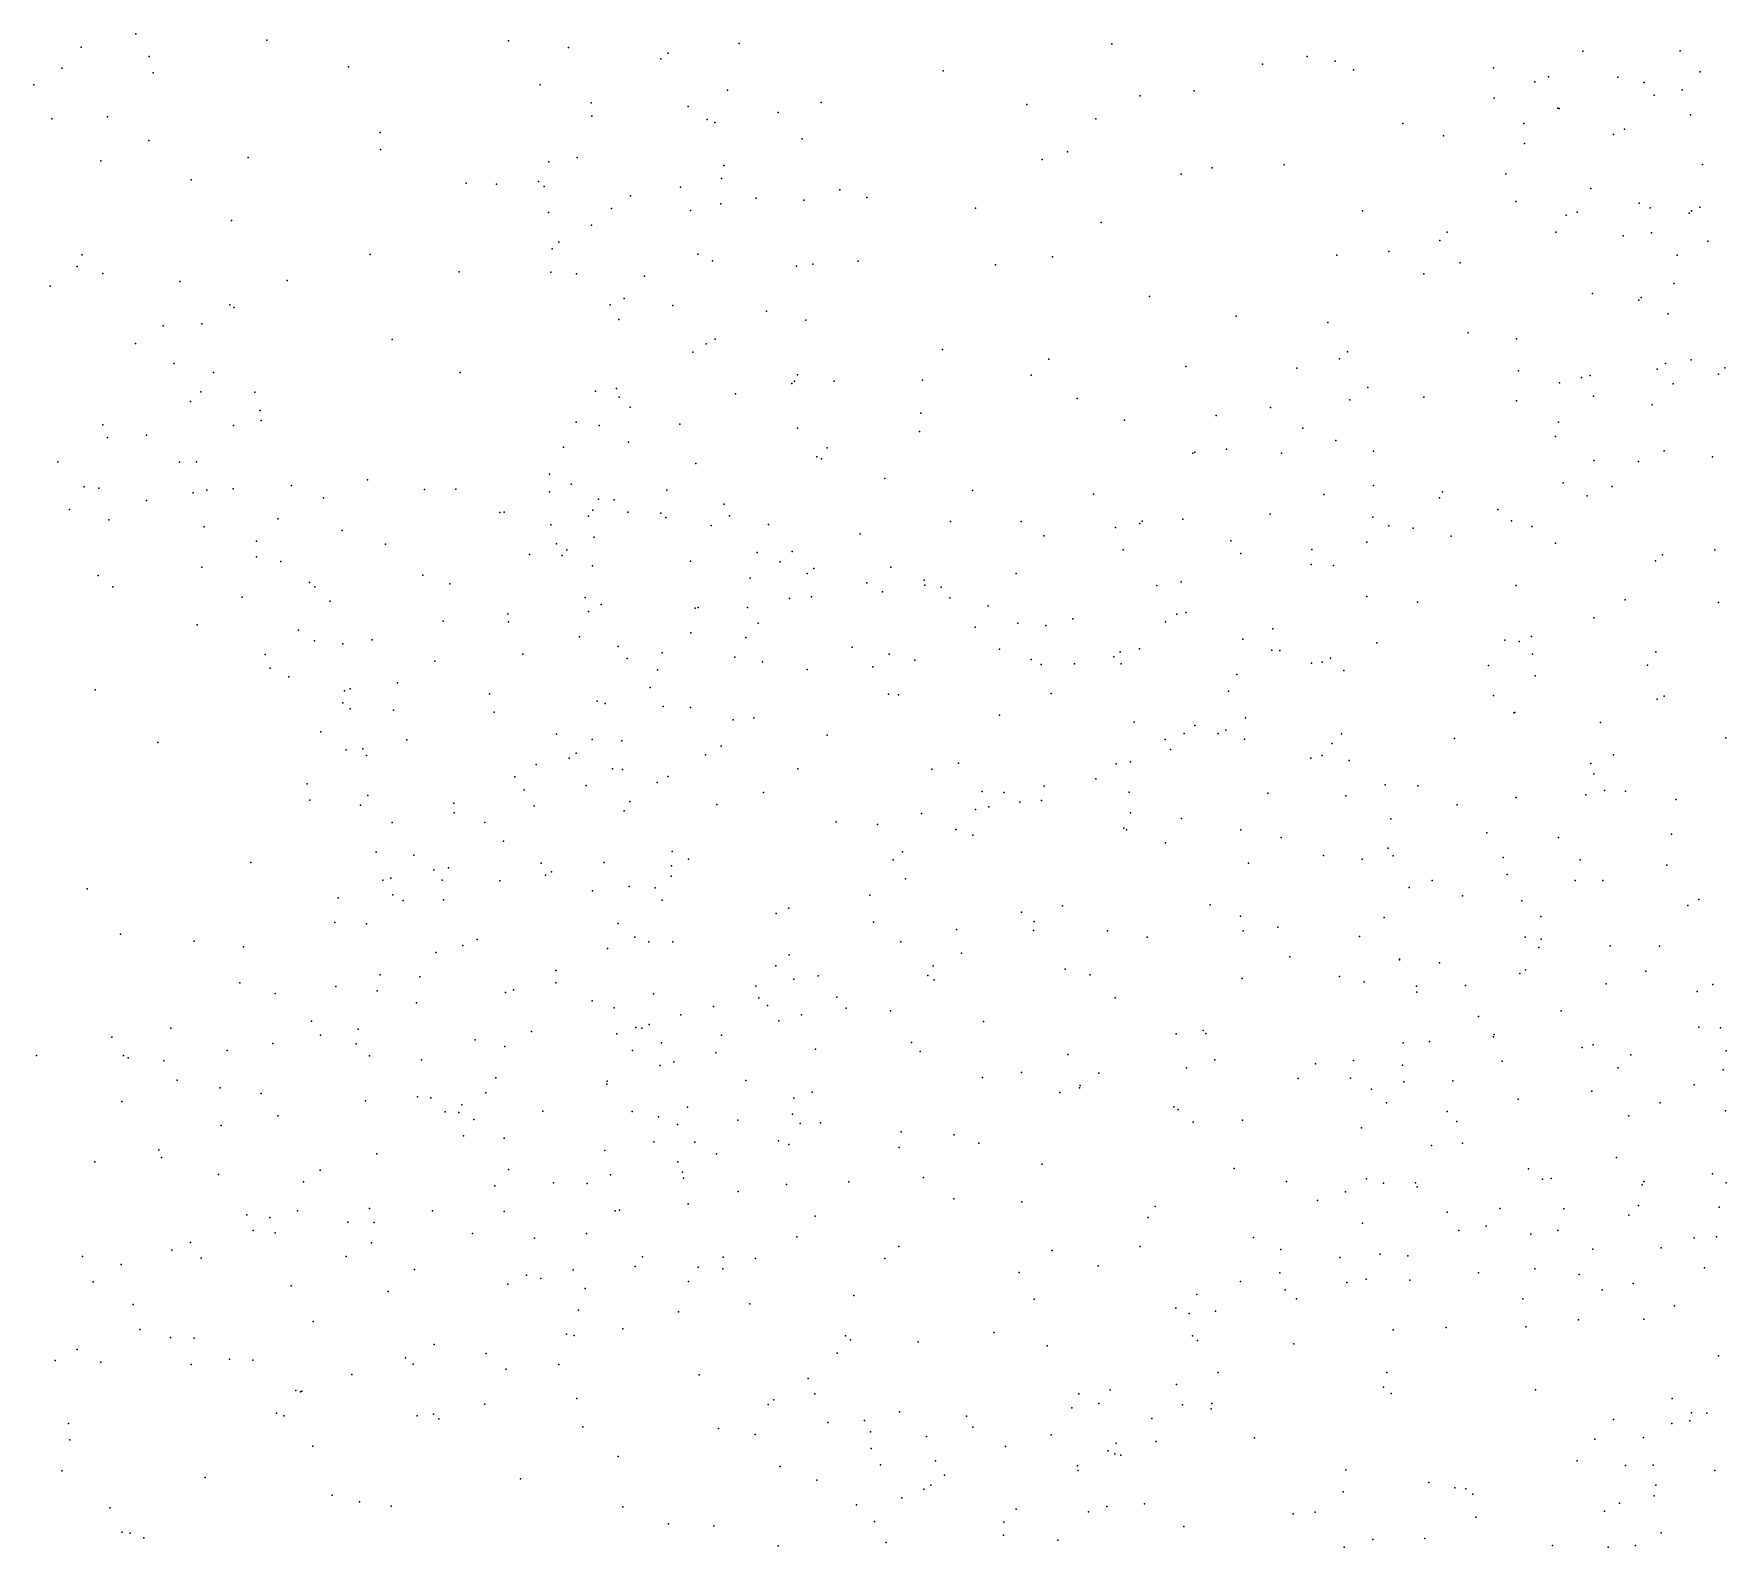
# Model space of a CAD drawing. Header units: metres. Extents: x -24.3 to 24.3, y -27.7 to 27.7.
# Drawn here: x -3.937 to -0.161, y 13.533 to 16.91 of the extents above; entities that cross this region are included whole.
import ezdxf

# ---------------------------------------------------------------- set-up
doc = ezdxf.new("R2010")
doc.units = ezdxf.units.M

msp = doc.modelspace()

# ---------------------------------------------------------------- linework, layer by layer
for p in [(-3.8311, 16.8797, 6.4311), (-3.7091, 16.9098, 6.7884), (-3.4174, 16.8958, 14.24), (-2.8776, 16.8944, 14.8824), (-2.3632, 16.8882, 9.7248), (-1.5319, 16.8872, 9.6177), (-3.6798, 16.8593, 7.0159), (-2.7437, 16.8794, 18.775), (-2.5383, 16.8538, 16.7491), (-2.5213, 16.8664, 16.0818), (-1.1951, 16.842, -15.2473), (-1.0959, 16.8596, 9.6433), (-1.033, 16.8491, -11.647), (-0.4804, 16.8708, 11.485), (-0.2633, 16.8719, 10.7522), (-3.8749, 16.833, 10.3624), (-3.6704, 16.8229, 7.3277), (-3.2352, 16.8359, 10.0236), (-1.9078, 16.8275, 20.0869), (-0.9921, 16.8292, 20.4752), (-0.6798, 16.8337, 12.8761), (-0.5569, 16.8142, 9.9652), (-0.4022, 16.8132, -20.1631), (-0.2187, 16.8251, -19.7803), (-3.937, 16.796, 13.8387), (-2.8075, 16.7959, 17.7443), (-2.3893, 16.7839, 19.4875), (-1.4683, 16.7714, 20.352), (-1.3479, 16.7828, 9.533), (-0.5874, 16.8027, 12.5908), (-0.3441, 16.8013, 11.1915), (-0.3213, 16.773, -11.3364), (-0.259, 16.7848, 10.1804), (-2.6935, 16.7557, 17.3369), (-2.4766, 16.7477, -13.5461), (-2.2762, 16.7339, -14.2225), (-2.1805, 16.7569, 9.588), (-1.7213, 16.752, -14.8969), (-0.6785, 16.7659, 9.7296), (-0.5361, 16.7439, -20.9598), (-0.5337, 16.7432, -20.5786), (-0.2402, 16.729, -15.9312), (-3.897, 16.7202, 7.9442), (-3.7724, 16.7249, 10.2019), (-2.6918, 16.7259, 19), (-2.4349, 16.719, -13.8911), (-2.4172, 16.7122, 16.1987), (-1.5675, 16.7205, -11.8667), (-0.8819, 16.7096, 9.4981), (-0.6122, 16.71, -11.3175), (-0.3873, 16.697, -21.6097), (-3.6806, 16.6717, 6.5858), (-3.1644, 16.6895, 14.4479), (-2.2226, 16.6757, -12.6009), (-0.7914, 16.6824, -15.6861), (-0.6107, 16.665, 20.5111), (-0.4119, 16.685, 13.2727), (-3.7878, 16.6263, 6.313), (-3.4589, 16.6342, 14.2074), (-3.1638, 16.6516, 9.8864), (-2.7882, 16.6244, 14.9307), (-2.725, 16.6335, 17.5483), (-2.3972, 16.6163, 9.5582), (-1.6873, 16.6295, 20.3019), (-1.6303, 16.6468, 9.3994), (-1.1467, 16.6173, 9.3876), (-0.2134, 16.6182, 11.4444), (-3.586, 16.5837, 7.3088), (-2.8106, 16.58, 18.6345), (-2.4025, 16.5873, 15.9675), (-1.3768, 16.5969, 9.3381), (-1.3076, 16.6109, -15.3974), (-0.6521, 16.5973, -20.297), (-2.972, 16.5765, 9.7652), (-2.9046, 16.5743, 14.7362), (-2.7984, 16.5691, 17.8855), (-2.6054, 16.5481, 17.3171), (-2.4938, 16.5676, 15.4492), (-2.3252, 16.5434, 16.5309), (-2.1383, 16.5616, -14.7014), (-2.0785, 16.5448, -12.2429), (-0.4629, 16.5643, 13.0079), (-2.7885, 16.5109, 18.1245), (-2.6479, 16.5203, 15.1435), (-2.4716, 16.5155, -12.8562), (-2.404, 16.5306, 19.6024), (-2.2189, 16.5384, 19.8729), (-1.8355, 16.5206, -11.9258), (-0.9724, 16.5152, -11.1599), (-0.6304, 16.5354, -19.746), (-0.5175, 16.505, -19.4146), (-0.4936, 16.5122, -16.1594), (-0.3549, 16.532, -21.8864), (-0.3304, 16.5214, -19.1272), (-0.2434, 16.5093, 13.4912), (-0.2381, 16.5148, 11.7647), (-0.2195, 16.5227, 17.1927), (-3.4961, 16.493, 9.9262), (-2.6925, 16.4831, 19.0963), (-1.5553, 16.4886, 9.2585), (-0.7834, 16.4673, -20.9874), (-0.5411, 16.4674, 9.2897), (-0.3273, 16.4656, 13.1611), (-2.7804, 16.4298, 18.4639), (-2.7658, 16.4447, 18.8351), (-0.7994, 16.4484, 9.2213), (-0.3908, 16.4587, 12.7044), (-0.2019, 16.4469, 17.434), (-3.8403, 16.3905, 13.9124), (-3.8292, 16.4164, 6.1016), (-3.1866, 16.4175, 9.7488), (-2.4553, 16.4178, 9.4501), (-2.4224, 16.403, 17.0626), (-2.2351, 16.3917, 16.3682), (-2.1986, 16.3959, 9.3356), (-2.0974, 16.4025, 20.1154), (-1.7909, 16.3942, 9.2363), (-1.6642, 16.4119, -11.6225), (-1.0295, 16.4158, 20.6008), (-0.9136, 16.4244, -20.53), (-0.7543, 16.3986, -10.9327), (-0.2699, 16.4159, 12.2425), (-3.7831, 16.3752, 8.1075), (-3.6115, 16.3574, 6.4912), (-3.3715, 16.3597, 14.2743), (-2.9882, 16.3786, 14.6338), (-2.7835, 16.3783, 9.5558), (-2.7262, 16.3742, 17.755), (-2.5743, 16.3687, -13.9246), (-0.8356, 16.3741, -16.0581), (-0.2778, 16.3527, -16.6452), (-3.9003, 16.347, 9.96), (-2.6198, 16.3189, -13.1071), (-1.4477, 16.3237, -15.5566), (-0.4589, 16.3306, -18.7397), (-0.3553, 16.3157, 9.157), (-0.3504, 16.3215, 16.8494), (-3.4997, 16.3049, 7.025), (-3.4905, 16.2988, 7.4526), (-2.651, 16.3049, 15.0456), (-2.5108, 16.3038, 15.3048), (-2.3025, 16.291, 15.7232), (-1.2543, 16.2794, 9.0353), (-0.2905, 16.2849, 16.5753), (-3.6481, 16.2582, 9.8295), (-3.5618, 16.2623, 7.8228), (-2.6314, 16.2721, 19.3736), (-2.2146, 16.2707, 16.7153), (-1.0498, 16.2658, -20.0814), (-0.7363, 16.2423, -18.9865), (-3.7098, 16.2185, 6.1583), (-3.1375, 16.2278, 9.5983), (-2.4367, 16.2183, 19.7222), (-2.417, 16.2287, 9.301), (-1.9098, 16.2056, -15.1916), (-1.0054, 16.2005, 20.6548), (-0.6288, 16.2295, 8.9916), (-3.6239, 16.1739, 14.0847), (-2.4666, 16.1994, 17.2948), (-1.6724, 16.184, 9.0711), (-1.3662, 16.1671, -11.0912), (-1.1186, 16.1636, -19.7151), (-1.0235, 16.1842, -19.4304), (-0.2958, 16.1739, -17.4314), (-0.2391, 16.1824, 12.8199), (-0.1637, 16.1644, 12.5681), (-3.5359, 16.1543, 6.5995), (-2.9854, 16.1541, 14.6278), (-2.2454, 16.1298, 16.9115), (-2.2399, 16.1348, 15.9797), (-2.2333, 16.1485, -12.0953), (-2.151, 16.1345, 20.1318), (-1.9541, 16.1368, 20.3249), (-1.7114, 16.1484, -15.4578), (-0.6238, 16.158, -16.6704), (-0.5323, 16.1313, -22.0274), (-0.4836, 16.1427, -18.1539), (-0.4643, 16.1471, -16.9544), (-0.315, 16.1614, 20.618), (-0.279, 16.1285, -10.5146), (-0.1777, 16.1503, -22.4812), (-3.5873, 16.0896, 8.077), (-3.5643, 16.1109, 6.3787), (-3.4442, 16.1103, 7.6288), (-2.6839, 16.1126, 19.1851), (-2.6372, 16.1184, 17.6869), (-2.631, 16.099, -14.0399), (-2.3715, 16.1061, 15.586), (-1.6088, 16.0958, 20.5215), (-1.0008, 16.0928, -19.0692), (-0.9606, 16.1204, -10.7069), (-0.8357, 16.099, -21.6518), (-0.6289, 16.0909, 20.6891), (-0.4571, 16.1014, 16.8651), (-3.4317, 16.0692, 9.611), (-2.6062, 16.077, 15.1363), (-1.9579, 16.0635, -11.6895), (-1.2989, 16.0578, -20.3571), (-1.1773, 16.0759, -20.909), (-0.3258, 16.0816, 8.8673), (-3.7834, 16.0376, 5.8238), (-3.6855, 16.0143, 9.6413), (-3.4915, 16.0358, 7.8654), (-3.4298, 16.0471, 7.02), (-2.7266, 16.043, -13.3485), (-2.6758, 16.0356, 9.2814), (-2.4957, 16.039, 15.3522), (-2.2331, 16.0296, -14.8838), (-1.9611, 16.0224, 9.0354), (-1.5031, 16.0478, 8.9417), (-1.1054, 16.0299, -16.1731), (-0.5349, 16.0434, -17.7731), (-3.773, 16.0092, 8.5246), (-2.7554, 15.9873, 18.4104), (-2.6103, 15.9986, 19.5359), (-2.1668, 15.9857, 16.7404), (-1.3507, 15.9743, -15.9312), (-1.3467, 15.9761, -19.6355), (-1.2755, 15.9833, 8.8074), (-1.153, 15.9744, 20.6899), (-1.0317, 16.0022, 8.7741), (-0.9476, 15.9786, -18.5624), (-0.5416, 16.011, -17.3702), (-0.2992, 15.9789, 16.2508), (-3.8832, 15.9549, 5.2172), (-3.6122, 15.9539, 8.2569), (-3.5739, 15.9546, 14.1905), (-2.46, 15.9509, 17.4457), (-2.1897, 15.9662, 9.0539), (-2.1791, 15.9614, 16.3519), (-0.4558, 15.9574, -25.634), (-0.3561, 15.9552, 20.6881), (-0.1913, 15.9662, -25.7988), (-3.8249, 15.8987, 4.6185), (-3.3621, 15.9019, 4.307), (-3.1925, 15.9144, 9.4127), (-2.7863, 15.9272, 14.8941), (-2.738, 15.9048, 18.8713), (-2.0384, 15.9176, 20.3401), (-0.9475, 15.9019, -16.5372), (-0.5244, 15.9079, -10.3509), (-0.4153, 15.8994, -26.2354), (-3.7917, 15.8956, 9.4239), (-3.6853, 15.8681, 5.09), (-3.5816, 15.8855, 4.5837), (-3.5512, 15.8913, 6.1431), (-3.4925, 15.8945, 6.4379), (-3.2903, 15.8742, 14.3642), (-3.0651, 15.8933, 4.2267), (-2.9952, 15.8936, 3.912), (-2.7865, 15.888, 4.0198), (-2.6771, 15.8717, 17.9654), (-2.6419, 15.87, 19.3513), (-2.5249, 15.8915, -14.4786), (-2.3967, 15.8604, 15.7537), (-1.8428, 15.8904, 20.4469), (-1.5724, 15.8824, 20.57), (-1.0582, 15.8818, -26.0999), (-0.8001, 15.8747, -26.2898), (-0.7939, 15.8881, -16.8215), (-0.4713, 15.879, -22.3449), (-3.8575, 15.8484, 4.3019), (-3.7695, 15.8253, 5.5162), (-3.3927, 15.8272, 3.8811), (-2.8974, 15.8419, 9.2445), (-2.8873, 15.8424, 4.5048), (-2.6993, 15.8334, 3.7984), (-2.6895, 15.8465, 19.1057), (-2.6117, 15.8422, 15.1757), (-2.5377, 15.8404, 17.6435), (-2.5266, 15.8307, 19.737), (-2.3845, 15.8343, 17.2775), (-1.3729, 15.827, -10.7775), (-1.1783, 15.838, -21.3376), (-0.9492, 15.8313, -25.493), (-0.67, 15.8481, 8.6167), (-0.64, 15.8232, 20.7708), (-3.557, 15.8095, 9.4117), (-3.2489, 15.8013, 3.7168), (-2.7837, 15.8143, 18.6021), (-2.6868, 15.7863, -14.1709), (-2.4257, 15.8125, 4.2258), (-2.2979, 15.8151, 16.1104), (-2.093, 15.7942, -15.2126), (-1.8913, 15.8219, -11.4074), (-1.7338, 15.8217, 8.8333), (-1.683, 15.7894, -11.1282), (-1.5237, 15.8081, -20.1522), (-1.4689, 15.817, -25.7621), (-1.4638, 15.8221, -20.6068), (-0.9136, 15.8122, -18.0422), (-0.8594, 15.8069, -10.4118), (-0.7743, 15.7889, -17.4488), (-0.5943, 15.8103, 17.0717), (-3.4401, 15.7778, 4.9262), (-3.1524, 15.771, 4.8533), (-2.8312, 15.7477, -13.4249), (-2.7704, 15.7717, -12.8639), (-2.7477, 15.758, 3.5857), (-2.3232, 15.7522, 3.8519), (-2.2446, 15.7547, -11.8037), (-1.5065, 15.7584, -26.3006), (-1.266, 15.7787, 20.7187), (-1.2435, 15.7499, -25.372), (-1.0851, 15.7594, -18.3258), (-0.9623, 15.7757, 8.571), (-0.5414, 15.773, 16.5505), (-0.3032, 15.7475, 17.5641), (-0.1864, 15.7582, 15.9992), (-3.5624, 15.7197, 5.5531), (-3.4404, 15.7428, 8.0324), (-3.3857, 15.7323, 6.2974), (-2.7583, 15.7458, 4.7084), (-2.6901, 15.7227, 9.0641), (-2.4715, 15.7327, 4.5749), (-2.2718, 15.7318, 8.9213), (-2.1966, 15.717, 16.8404), (-2.0249, 15.7193, 4.2032), (-1.0869, 15.7258, -21.6636), (-1.037, 15.7233, 20.7629), (-0.3188, 15.734, -24.9499), (-3.7936, 15.7014, 14.1676), (-3.7611, 15.6754, 8.8188), (-3.3219, 15.6855, 5.2525), (-3.3099, 15.6757, 6.652), (-3.069, 15.7019, 9.2226), (-3.0088, 15.6827, 3.4521), (-2.3383, 15.6954, 19.998), (-2.2111, 15.7053, 16.495), (-2.0786, 15.685, 3.8325), (-1.9503, 15.691, -26.009), (-1.9492, 15.6791, 8.7922), (-1.9122, 15.675, 4.0094), (-1.7454, 15.7052, -15.6894), (-1.4309, 15.6789, -16.1286), (-1.3772, 15.6872, 8.5964), (-0.6292, 15.6788, 8.4656), (-3.4723, 15.6524, 9.2628), (-3.2758, 15.6434, 7.4227), (-2.7067, 15.6521, 18.211), (-2.6714, 15.6362, 19.1995), (-2.2507, 15.6497, 3.547), (-2.2019, 15.6537, 20.1801), (-2.0433, 15.6648, 4.4568), (-1.8929, 15.6515, -25.4095), (-0.9625, 15.654, -17.0986), (-0.8498, 15.6416, -22.0578), (-0.3858, 15.6464, -22.6776), (-0.178, 15.6407, -26.5509), (-3.024, 15.5991, 14.7306), (-2.879, 15.6156, 5.0756), (-2.8778, 15.5977, 9.0607), (-2.6996, 15.6207, -12.4931), (-2.4614, 15.6282, -14.7378), (-2.4549, 15.6296, 17.4706), (-2.3449, 15.6296, 4.7639), (-1.8073, 15.6331, 4.3271), (-1.6189, 15.6046, 20.5908), (-1.4118, 15.598, -25.1379), (-1.3866, 15.6144, -26.5486), (-1.3664, 15.6188, -21.208), (-0.456, 15.6065, 16.3601), (-3.5728, 15.5911, 8.9694), (-3.3465, 15.5789, 5.8465), (-2.7192, 15.564, 18.9011), (-2.4708, 15.5729, 15.9255), (-2.3485, 15.5627, -25.7588), (-2.3205, 15.5946, 17.1526), (-1.8365, 15.5859, 3.6397), (-1.7416, 15.595, -26.4381), (-1.6785, 15.5893, -19.9028), (-1.239, 15.5587, -16.5292), (-1.1727, 15.5821, -10.4913), (-0.5948, 15.565, -26.7382), (-3.4206, 15.5251, 14.4131), (-3.3106, 15.5556, 7.8668), (-3.2478, 15.5485, 5.5906), (-3.1821, 15.5575, 9.0399), (-2.8462, 15.5258, -13.8577), (-2.6331, 15.5424, 15.477), (-2.5349, 15.5288, 5.0631), (-2.1111, 15.5414, 8.7331), (-2.0286, 15.5257, 3.4258), (-1.7819, 15.5365, 4.6614), (-1.5132, 15.5305, -18.7757), (-1.4696, 15.5375, 4.0473), (-1.1743, 15.5346, 8.4031), (-1.1565, 15.5334, -16.824), (-0.9402, 15.5511, 8.3723), (-0.6548, 15.5568, 16.8983), (-0.6229, 15.5539, -22.4412), (-0.5927, 15.5252, -24.7726), (-0.3175, 15.531, 8.3203), (-3.4094, 15.4942, 8.8151), (-3.0423, 15.5095, 5.3093), (-2.6132, 15.5161, -14.5044), (-2.5452, 15.4909, 19.7225), (-2.3726, 15.5187, 8.8069), (-2.3112, 15.5085, 16.5699), (-2.2112, 15.4913, -11.6088), (-2.0646, 15.4969, -26.3525), (-1.9715, 15.5124, 20.414), (-1.7114, 15.5136, -19.5544), (-1.689, 15.5023, 3.4959), (-1.6147, 15.504, -20.8376), (-1.5272, 15.5197, 8.5077), (-1.5104, 15.5039, 4.4371), (-1.086, 15.5057, -17.4931), (-1.0625, 15.5076, -21.886), (-1.0435, 15.5166, -26.7727), (-1.0139, 15.4888, -24.8646), (-0.691, 15.5003, 20.8599), (-0.336, 15.5008, -10.0759), (-3.8005, 15.446, 3.4171), (-3.3678, 15.4747, 3.3176), (-3.2314, 15.448, 7.661), (-3.1258, 15.4612, 3.2646), (-2.5619, 15.4514, -12.1071), (-1.2524, 15.4799, -17.9592), (-0.587, 15.477, 8.2857), (-3.2475, 15.4171, 6.787), (-3.2435, 15.4436, 14.6083), (-2.92, 15.4367, 14.9702), (-2.6797, 15.4208, 19.2468), (-2.6619, 15.4155, 15.666), (-2.5326, 15.4085, 17.7075), (-2.0302, 15.4361, 4.9915), (-2.0073, 15.4348, -15.5307), (-1.667, 15.4376, -10.8607), (-1.2714, 15.4427, 4.2073), (-0.6799, 15.433, 16.6584), (-0.3151, 15.4247, 17.6177), (-0.2988, 15.4314, 16.0562), (-3.2313, 15.4033, 7.1622), (-3.1343, 15.4007, 5.768), (-2.9102, 15.3957, 3.1841), (-2.4718, 15.4067, 16.2581), (-2.3766, 15.379, 17.314), (-2.3304, 15.3832, 16.9952), (-1.7824, 15.3895, 4.9584), (-1.4818, 15.3734, -16.3506), (-1.2335, 15.3831, -17.2436), (-0.6349, 15.3946, 17.2468), (-0.6321, 15.3951, -10.1358), (-0.4414, 15.3732, -22.8668), (-3.2967, 15.3524, 8.4018), (-3.1048, 15.3346, 14.8219), (-2.7705, 15.3471, 8.7824), (-2.6908, 15.3353, 18.35), (-2.6249, 15.3321, 5.4057), (-2.1668, 15.3448, -24.8736), (-1.4128, 15.335, 4.8379), (-1.3705, 15.3486, 8.3144), (-1.3465, 15.3666, 3.6346), (-1.2944, 15.3486, 20.7755), (-1.2774, 15.3556, 4.5095), (-1.2352, 15.336, -24.7301), (-1.0193, 15.3477, 8.1984), (-0.7669, 15.3374, 8.174), (-0.1613, 15.3387, 20.8901), (-3.6603, 15.3286, 14.3549), (-3.2401, 15.312, 8.7125), (-3.2027, 15.3141, 6.0022), (-3.1946, 15.299, 7.4173), (-2.7272, 15.3044, -25.8944), (-2.4383, 15.3008, 16.5801), (-2.4035, 15.3199, -11.7717), (-1.4009, 15.3125, -21.5065), (-1.0626, 15.2995, 20.8557), (-1.0409, 15.3261, 4.0708), (-0.4125, 15.3006, 20.9034), (-2.8161, 15.279, 5.5696), (-2.7428, 15.2936, 18.6085), (-2.6456, 15.2693, 3.0502), (-2.6234, 15.2682, 19.6096), (-2.2326, 15.2698, 5.3365), (-1.9329, 15.2686, 5.2114), (-1.8735, 15.2825, -19.9454), (-1.522, 15.2805, -18.1081), (-1.4899, 15.2855, 3.3275), (-1.0873, 15.2931, 3.8555), (-1.0022, 15.288, -10.2747), (-0.4625, 15.2812, 16.2548), (-0.4563, 15.2583, 17.5346), (-3.3268, 15.2363, 14.6729), (-2.8635, 15.2514, -14.1604), (-2.8431, 15.2226, 15.547), (-2.7049, 15.2321, 19.0655), (-2.5459, 15.2389, 17.8641), (-2.5217, 15.2523, -24.8506), (-1.8208, 15.2187, -24.6293), (-1.6826, 15.2308, 3.1704), (-1.5675, 15.2473, -26.8108), (-0.9214, 15.2337, 4.2891), (-0.8486, 15.232, 20.9006), (-0.432, 15.2209, -23.9635), (-0.3851, 15.2201, -23.3408), (-3.3209, 15.1995, 3.0898), (-3.2084, 15.1885, 6.3254), (-3.1921, 15.2104, 7.9002), (-3, 15.1931, 15.1584), (-2.8203, 15.1867, 15.776), (-2.6069, 15.1964, 16.4299), (-2.4133, 15.1903, 17.4194), (-2.3085, 15.2171, 3.0171), (-1.8063, 15.1851, -10.9466), (-1.7721, 15.217, -20.7791), (-1.7369, 15.1952, -18.4704), (-1.6882, 15.1993, 5.216), (-1.4929, 15.2179, -16.6301), (-1.1837, 15.2155, 8.1425), (-1.0093, 15.2094, -22.1822), (-0.7611, 15.189, 16.9775), (-0.6292, 15.2053, -24.2834), (-0.474, 15.2119, 8.0498), (-0.2733, 15.2011, 15.9353), (-3.1377, 15.1501, 8.457), (-2.9991, 15.1716, -12.8096), (-2.9307, 15.1495, -25.057), (-2.6201, 15.1759, 18.1747), (-2.1469, 15.1516, 8.409), (-2.0544, 15.1454, -26.6674), (-1.9564, 15.1702, 3.0419), (-1.8359, 15.1787, 20.5004), (-1.4901, 15.1711, 8.2074), (-1.3761, 15.1584, -24.4877), (-0.9091, 15.1582, 3.6861), (-2.8892, 15.1085, 8.5496), (-1.8797, 15.1339, -20.4262), (-1.8416, 15.1214, 5.3775), (-1.5051, 15.1375, -10.6462), (-1.499, 15.1337, -17.5536), (-1.2441, 15.1337, 20.8305), (-1.1539, 15.1166, 3.3092), (-0.6951, 15.1268, 4.2572), (-0.5347, 15.1162, -22.9884), (-0.2826, 15.1237, -26.9543), (-3.1731, 15.084, 15.0742), (-3.0894, 15.0766, -13.2186), (-2.5127, 15.0853, 16.9111), (-2.4763, 15.0679, 17.699), (-1.9989, 15.0843, -19.2381), (-1.412, 15.1047, 3.1386), (-1.0596, 15.0761, 5.0021), (-0.9733, 15.068, -24.2735), (-0.9152, 15.0925, 4.7383), (-0.904, 15.0751, 3.4515), (-0.6582, 15.0715, 3.8411), (-3.453, 15.0607, 14.7642), (-3.0443, 15.044, -25.6226), (-3.0115, 15.0487, 6.0358), (-2.8049, 15.0593, -14.3997), (-2.7954, 15.0322, 2.9478), (-2.782, 15.0399, 16.5298), (-2.6643, 15.0603, 19.2811), (-2.5146, 15.03, 17.2005), (-2.5141, 15.0532, -26.371), (-2.0194, 15.0666, -15.8071), (-1.2269, 15.0588, 5.1907), (-0.6494, 15.0339, 4.4654), (-0.4865, 15.0662, -23.6871), (-0.2934, 15.0545, 17.7266), (-3.8182, 15.002, 14.5714), (-3.1584, 15.0213, 6.7616), (-3.1405, 15.0257, 7.1937), (-3.0258, 15.0208, 8.1448), (-2.897, 15.0198, 16.2482), (-2.6902, 14.9971, 18.9731), (-2.6085, 15.0072, 5.7358), (-2.5507, 15.0042, -11.8082), (-1.9921, 15.024, -20.098), (-0.868, 15.0047, -27.0405), (-0.8165, 15.0202, 20.9531), (-0.4974, 15.0202, 4.2474), (-0.4357, 15.0207, -9.9439), (-3.2581, 14.9815, 15.2499), (-3.1362, 14.9881, 6.4623), (-3.1128, 14.9757, 7.5319), (-3.0232, 14.9772, 16.0252), (-2.5347, 14.9768, 2.8955), (-2.2525, 14.9586, -11.4322), (-2.0718, 14.9875, -19.8078), (-1.6413, 14.9641, -17.0394), (-1.3121, 14.9662, -24.2499), (-0.7491, 14.9865, -22.7184), (-0.6165, 14.975, 7.8495), (-0.2463, 14.9648, 7.8338), (-0.2215, 14.9779, 21.1913), (-3.2656, 14.9269, 15.4644), (-3.195, 14.9236, 15.703), (-2.6329, 14.9243, 18.4858), (-2.2807, 14.9469, 8.2841), (-2.0637, 14.9273, 5.6174), (-1.7334, 14.95, -21.1126), (-1.7051, 14.929, -24.2865), (-1.2448, 14.9406, -27.0389), (-1.1609, 14.9162, -22.1087), (-0.9236, 14.9382, 7.833), (-0.5746, 14.94, 3.5166), (-3.7438, 14.9008, 3.1285), (-3.5796, 14.8849, 14.8906), (-2.9476, 14.8885, 16.6063), (-2.5961, 14.8942, 19.4699), (-2.5646, 14.8836, 8.3147), (-2.5111, 14.8835, 17.3687), (-2.0025, 14.8838, 20.3735), (-1.8781, 14.9111, 2.872), (-1.7062, 14.9086, 20.5812), (-1.5415, 14.9083, 2.9298), (-1.4529, 14.894, -21.6505), (-1.2389, 14.9081, 7.9067), (-0.9793, 14.8957, -24.0187), (-0.6095, 14.8936, -23.3401), (-0.5733, 14.8892, 4.7937), (-3.4692, 14.8725, 3.0209), (-3.04, 14.8596, 2.9308), (-2.9801, 14.8756, 6.29), (-2.6566, 14.8683, 18.7548), (-2.2515, 14.8545, 2.8216), (-1.8667, 14.8585, -17.4334), (-1.1347, 14.8498, 2.9966), (-0.8896, 14.8437, 17.0379), (-0.8894, 14.8451, -10.159), (-0.5787, 14.8707, 16.2881), (-0.4198, 14.8745, 17.6688), (-0.3096, 14.8741, 3.763), (-3.1642, 14.8096, -12.8528), (-3.0756, 14.8053, 7.2447), (-2.7719, 14.8196, 2.8827), (-2.2815, 14.8301, -15.5824), (-2.1871, 14.808, 8.1266), (-1.9424, 14.8087, -16.4729), (-1.9303, 14.83, 8.0714), (-1.6357, 14.8225, -26.919), (-1.5796, 14.8101, 5.5843), (-1.0234, 14.8062, 20.9732), (-0.8002, 14.8368, -23.7524), (-0.6214, 14.8132, 3.2565), (-0.6083, 14.8208, 5.0683), (-0.3403, 14.8181, 4.6317), (-3.477, 14.792, 15.3723), (-3.3985, 14.768, 15.7197), (-3.2633, 14.7838, 16.0732), (-3.1709, 14.7744, 16.407), (-2.8845, 14.7702, -24.4369), (-2.8667, 14.7767, -26.1942), (-2.7722, 14.792, 8.0406), (-2.554, 14.7675, 2.8379), (-2.3262, 14.7844, -18.0603), (-2.2413, 14.8005, -18.5852), (-1.9283, 14.7986, -20.7254), (-1.2405, 14.8017, 5.5381), (-0.9685, 14.7945, 5.3917), (-0.852, 14.7844, 7.6935), (-0.8513, 14.7713, 16.8272), (-0.7421, 14.7858, -23.0161), (-0.4285, 14.7898, 16.0283), (-0.2252, 14.7728, 3.557), (-0.1902, 14.7884, 21.3745), (-3.0828, 14.7473, 6.8101), (-2.6908, 14.7519, 17.0921), (-2.6422, 14.7361, 19.1725), (-2.4204, 14.7393, 19.7884), (-2.319, 14.7584, -18.8803), (-2.2997, 14.7417, -19.2456), (-2.1449, 14.7603, -17.6652), (-2.1241, 14.7353, 20.2191), (-2.0254, 14.7297, 2.7594), (-1.524, 14.7588, 7.8779), (-0.5288, 14.7296, -9.9298), (-3.631, 14.6911, 15.5007), (-3.3171, 14.7064, -25.3357), (-2.594, 14.6923, 18.6235), (-2.5806, 14.6911, -18.4284), (-2.564, 14.6991, 18.3973), (-2.4934, 14.7207, 8.1165), (-2.275, 14.7072, -24.1131), (-2.2241, 14.7203, -19.824), (-1.8176, 14.7054, 20.5096), (-0.7135, 14.7166, 17.4892), (-0.2214, 14.6933, 7.5995), (-0.1736, 14.6918, 4.751), (-3.7633, 14.671, 15.246), (-3.4035, 14.6566, -17.9542), (-3.2975, 14.6755, -13.2232), (-3.2178, 14.6557, -25.7827), (-3.2132, 14.6885, 2.9081), (-2.9521, 14.6646, -17.9977), (-2.8264, 14.6834, -14.7295), (-2.6358, 14.6783, 18.9456), (-2.5362, 14.6581, -15.2571), (-2.4026, 14.6754, 5.9505), (-1.9784, 14.6592, -26.8066), (-1.3877, 14.6783, 2.8183), (-1.3278, 14.6853, 7.7521), (-1.3216, 14.6793, -21.8993), (-0.8817, 14.6582, 17.2914), (-0.823, 14.6613, 16.6027), (-0.6796, 14.6718, 3.015), (-0.6782, 14.6769, 5.3607), (-0.4575, 14.6538, 3.1309), (-3.931, 14.6301, -17.6331), (-3.7371, 14.6301, 3.096), (-3.7269, 14.6247, -17.4164), (-3.6469, 14.618, 15.8568), (-3.5058, 14.6414, 16.1175), (-3.1879, 14.629, -14.1978), (-3.0719, 14.6205, -17.6523), (-2.8861, 14.6502, 6.4042), (-2.601, 14.6407, -26.4521), (-2.5091, 14.6159, 17.62), (-2.4149, 14.6355, -11.5497), (-2.1925, 14.6439, -17.1825), (-1.9595, 14.6385, 7.8776), (-1.6298, 14.6321, -23.9075), (-1.302, 14.6205, -10.4899), (-0.9924, 14.6186, 17.0465), (-0.6607, 14.6172, 7.5375), (-0.4818, 14.6477, -27.1875), (-0.3733, 14.6311, 5.2108), (-0.161, 14.6406, -9.7479), (-2.9059, 14.5804, 7.6579), (-2.5391, 14.6075, 19.3991), (-1.8199, 14.5806, 2.7087), (-1.7329, 14.5916, 5.8511), (-1.5604, 14.5908, -10.7092), (-1.3653, 14.602, 20.7865), (-1.1159, 14.5783, 7.5764), (-1.077, 14.6116, -23.7358), (-0.9988, 14.5792, -27.1365), (-0.8833, 14.608, -23.4043), (-0.4014, 14.6021, 17.7185), (-0.1678, 14.598, 5.0378), (-3.6173, 14.575, -18.2783), (-3.521, 14.5575, 16.4287), (-3.4296, 14.5454, 2.9878), (-2.9285, 14.5463, -18.6532), (-2.6587, 14.5656, 6.1425), (-2.6576, 14.5725, 17.2563), (-2.348, 14.5742, 7.9156), (-2.2005, 14.5481, 5.9853), (-1.6477, 14.5476, 20.6218), (-1.6036, 14.5579, 7.6901), (-1.6022, 14.563, 2.7242), (-0.9521, 14.5551, 21.1775), (-0.8798, 14.5714, 2.8749), (-0.7706, 14.5736, 5.5774), (-0.4602, 14.5504, 15.9922), (-0.2323, 14.5647, 7.42), (-3.7404, 14.527, 16.0978), (-3.1967, 14.5287, -12.5362), (-3.081, 14.5374, 16.9185), (-3.0514, 14.5355, -14.5129), (-3.0189, 14.504, -17.2245), (-2.9887, 14.5028, 6.7793), (-2.9823, 14.5198, 7.0592), (-2.801, 14.5053, -18.9603), (-2.6022, 14.5047, -17.2423), (-2.4788, 14.5144, 17.831), (-2.2411, 14.5344, 20.0133), (-1.3936, 14.5151, 5.9009), (-1.3834, 14.5093, 7.5755), (-0.919, 14.5246, 5.787), (-0.7833, 14.5047, 7.3919), (-0.6246, 14.5324, 21.4339), (-0.3084, 14.5242, 15.6742), (-0.1626, 14.5063, 21.7426), (-3.5187, 14.4736, -18.5724), (-3.3929, 14.4952, -13.743), (-2.9549, 14.4867, 7.2902), (-2.543, 14.4929, 18.7146), (-2.5005, 14.4758, 18.4718), (-2.3658, 14.4855, 19.7861), (-2.2444, 14.499, 2.7183), (-2.2272, 14.4782, -16.7528), (-2.1818, 14.4796, -16.4567), (-1.35, 14.4812, 2.7118), (-1.24, 14.4854, 20.957), (-0.9745, 14.4681, -22.5763), (-0.762, 14.4829, 17.6076), (-0.3782, 14.4953, 21.6357), (-2.9782, 14.4503, -24.3245), (-2.8876, 14.4451, -26.2716), (-2.5537, 14.437, 18.9508), (-2.4619, 14.4367, 2.74), (-2.2757, 14.4392, -16.1557), (-2.2521, 14.431, 7.7321), (-2.002, 14.4593, 20.2673), (-1.8832, 14.4527, -23.8172), (-1.8286, 14.4346, -21.1192), (-0.8185, 14.4294, 21.3638), (-0.7488, 14.4341, 16.4011), (-3.8006, 14.3923, 16.3873), (-3.6579, 14.4197, 16.5517), (-3.6524, 14.4026, -16.8545), (-3.172, 14.4103, 2.9118), (-2.6626, 14.4177, -19.3379), (-2.5001, 14.3926, 7.7358), (-2.4138, 14.4103, 18.0596), (-2.0065, 14.4242, 7.6561), (-1.687, 14.3877, 7.5271), (-0.4053, 14.4019, 2.9197), (-3.5251, 14.3644, -13.3459), (-3.298, 14.3741, -18.8596), (-2.8776, 14.3758, 6.5921), (-2.6503, 14.3636, -16.8753), (-2.4899, 14.3695, 19.3132), (-2.4874, 14.3564, -23.9051), (-1.9522, 14.3579, 6.1173), (-1.2584, 14.3779, 7.3909), (-0.9631, 14.3549, 16.7079), (-0.6019, 14.3773, 2.8232), (-0.5706, 14.3542, 21.7955), (-0.5511, 14.3556, 5.8918), (-0.191, 14.3661, 17.938), (-3.3354, 14.3479, 16.9867), (-2.9086, 14.3391, -12.0704), (-2.7772, 14.3459, -15.1781), (-2.7025, 14.3446, 6.262), (-2.3651, 14.3266, -20.0484), (-2.2577, 14.342, 6.1757), (-2.1188, 14.3482, -20.5548), (-1.1415, 14.3486, 21.1193), (-1.0099, 14.326, 7.1929), (-0.9253, 14.3452, 17.4813), (-0.8542, 14.3454, 2.7165), (-0.8502, 14.3368, 21.6603), (-0.348, 14.3409, 21.9537), (-0.3446, 14.3484, 7.1266), (-0.1608, 14.3454, 5.533), (-3.3486, 14.2836, -25.6531), (-3.1878, 14.2888, -16.7578), (-3.0475, 14.2835, 17.305), (-2.8875, 14.2816, 7.1641), (-2.6396, 14.2831, -15.4887), (-2.6303, 14.2849, -26.4443), (-2.4768, 14.2986, 17.6037), (-1.8838, 14.3103, 2.6191), (-1.7323, 14.3034, 6.1495), (-1.4348, 14.2932, -10.6262), (-1.0724, 14.3064, 2.6566), (-0.783, 14.2799, 6.105), (-0.6651, 14.2885, 7.0756), (-0.5227, 14.2875, -9.9474), (-0.3562, 14.2954, 15.6592), (-0.1763, 14.2915, 2.9536), (-3.462, 14.274, -12.852), (-3.4475, 14.2391, -25.106), (-3.4103, 14.2686, -14.4503), (-3.2364, 14.2577, 17.1934), (-3.1773, 14.2574, -14.8151), (-2.1937, 14.2711, 19.991), (-1.4506, 14.2684, 7.3221), (-0.9721, 14.2555, 6.2813), (-0.7575, 14.239, -10.127), (-0.6965, 14.2493, 16.2502), (-0.5362, 14.2394, 6.0804), (-0.3779, 14.2738, 17.8736), (-3.5875, 14.2129, -19.0135), (-3.3983, 14.2344, -24.7719), (-3.1838, 14.2118, -12.3398), (-2.9581, 14.2326, 2.8571), (-2.8196, 14.2223, 7.3854), (-2.704, 14.2327, -11.8407), (-2.2344, 14.225, -23.7789), (-2.0067, 14.2034, 20.1796), (-1.4683, 14.2034, 2.5714), (-1.2158, 14.2234, 7.1409), (-0.597, 14.2312, -27.2614), (-0.3059, 14.2007, 6.1673), (-0.232, 14.223, 6.8884), (-0.1822, 14.2253, 22.1603), (-3.8285, 14.181, 3.1739), (-3.7423, 14.1635, 16.9269), (-3.6293, 14.1955, -16.4886), (-3.5637, 14.1777, 3.0787), (-3.2402, 14.1813, -24.4511), (-2.5785, 14.1808, -15.8891), (-2.3991, 14.1797, 18.6166), (-2.3267, 14.1767, 19.6068), (-2.0384, 14.1765, 7.3939), (-1.6644, 14.1947, -26.9251), (-1.1547, 14.1969, 17.2476), (-1.0228, 14.1788, 21.7466), (-0.9328, 14.1863, 6.8262), (-0.8708, 14.1827, 16.5078), (-0.4582, 14.1975, 2.7657), (-3.8045, 14.125, -13.5416), (-3.0878, 14.1526, -15.1053), (-2.8378, 14.14, 6.786), (-2.806, 14.1322, -23.9845), (-2.7336, 14.1513, -19.7793), (-2.595, 14.1593, -16.2217), (-2.4764, 14.1252, 7.4177), (-2.4543, 14.1578, 19.1027), (-2.3999, 14.1539, 6.3728), (-1.7385, 14.1459, 7.2767), (-1.562, 14.1602, 6.2651), (-1.2444, 14.1258, 6.788), (-1.1568, 14.1448, -22.147), (-1.0072, 14.1235, 17.7041), (-0.9642, 14.1304, 21.991), (-0.8665, 14.1286, 6.5553), (-0.7136, 14.1448, 22.1147), (-0.5874, 14.1537, 6.7032), (-0.4886, 14.1413, 22.2576), (-0.209, 14.1563, 15.2751), (-3.3625, 14.1162, -19.3036), (-3.1466, 14.103, 17.3988), (-2.8794, 14.1197, -15.421), (-2.7066, 14.1097, 17.4989), (-2.1072, 14.0946, -20.718), (-1.7048, 14.0862, 20.5755), (-1.3421, 14.0965, -21.8469), (-1.1446, 14.1067, -23.2991), (-1.1198, 14.0871, -27.1673), (-0.6143, 14.0866, 2.6231), (-0.4371, 14.1067, 15.7332), (-0.3685, 14.1211, 6.5757), (-3.7155, 14.0744, -13.067), (-2.7216, 14.0613, 2.7938), (-2.4982, 14.0578, 2.7162), (-2.3394, 14.076, 19.4002), (-1.3889, 14.0661, 6.6318), (-1.359, 14.0543, 17.5604), (-1.3006, 14.059, 21.2436), (-0.2757, 14.0709, -9.8149), (-3.7006, 14.0183, -15.9785), (-3.3134, 14.0363, -16.2984), (-2.6226, 14.0201, -20.0555), (-1.7946, 14.0115, 7.1083), (-0.9039, 14.018, 22.2451), (-0.7855, 14.0227, 17.8789), (-0.608, 14.0246, 22.4043), (-0.49, 14.0398, 17.9636), (-0.3443, 14.0417, 15.5078), (-3.8406, 13.9741, -15.6595), (-3.6323, 14.0004, -19.3557), (-3.5791, 13.9988, -15.0158), (-3.044, 13.9851, -15.9086), (-2.7487, 14.008, -26.3128), (-2.7316, 14.0052, 6.5747), (-2.1258, 14.0042, 7.2297), (-2.1146, 13.9953, 20.0387), (-1.9638, 13.991, 20.2364), (-1.6762, 13.9818, 6.5531), (-1.3517, 14.004, 2.5263), (-1.3408, 13.9936, 17.2617), (-1.1254, 13.9866, 2.5361), (-3.8896, 13.9492, 17.0863), (-3.7877, 13.9455, 3.2144), (-3.5857, 13.9401, 17.2751), (-3.5003, 13.9522, -12.588), (-3.448, 13.9503, -15.3353), (-3.1079, 13.955, 2.9405), (-3.0905, 13.941, -24.2429), (-2.9277, 13.9651, -16.1896), (-2.7659, 13.9402, 7.0941), (-2.1445, 13.9659, 2.6237), (-0.178, 13.9593, 14.576), (-3.2275, 13.9177, -25.7655), (-2.8832, 13.9302, 2.8648), (-2.4527, 13.9175, 7.1823), (-2.2089, 13.909, -23.675), (-1.294, 13.9224, 21.9354), (-0.9179, 13.9225, -22.7651), (-3.3524, 13.8826, 3.0366), (-3.3419, 13.8792, 17.472), (-3.3391, 13.8805, -25.4168), (-2.7253, 13.8644, 6.8037), (-2.2859, 13.8611, 18.7921), (-2.1945, 13.8749, 6.9647), (-1.605, 13.8749, 17.5683), (-1.5356, 13.8836, 20.8514), (-1.3872, 13.8956, 21.7036), (-0.9252, 13.8897, 22.4695), (-0.908, 13.8757, 16.4353), (-0.5859, 13.8836, -10.1034), (-0.2815, 13.8645, 13.4708), (-3.3954, 13.8318, -24.9312), (-3.3794, 13.8259, -19.683), (-3.0813, 13.8255, -12.1094), (-3.0451, 13.8296, -19.854), (-2.9304, 13.8516, -26.0529), (-2.2984, 13.851, -20.5341), (-2.0054, 13.8345, -11.2383), (-1.8556, 13.825, 20.3786), (-1.621, 13.8439, 2.5681), (-1.5609, 13.8536, -10.8952), (-1.3736, 13.85, -21.6405), (-1.3099, 13.8417, -10.727), (-1.3087, 13.8535, 17.7553), (-0.2384, 13.8322, 22.6225), (-0.2039, 13.8319, 14.38), (-3.8596, 13.8088, -19.4519), (-3.0334, 13.8192, 17.5215), (-2.7117, 13.8015, -23.9106), (-2.4092, 13.7976, 6.7143), (-2.3275, 13.7841, 2.6894), (-2.1655, 13.8107, 18.4574), (-2.0837, 13.8157, 19.9185), (-2.0702, 13.7901, 18.2374), (-1.842, 13.8001, -21.1245), (-1.6672, 13.7832, -26.8452), (-1.4422, 13.8201, -23.3935), (-0.4119, 13.8177, 18.113), (-0.2823, 13.809, 14.8872), (-0.2418, 13.8147, 13.9642), (-3.8566, 13.7719, -12.9163), (-3.3147, 13.7583, -12.3265), (-2.0687, 13.7527, -20.813), (-1.9451, 13.7794, 2.5878), (-1.7692, 13.7573, 17.7596), (-1.5396, 13.7475, 21.6333), (-1.5216, 13.7646, 21.3723), (-1.4329, 13.7687, 22.2997), (-1.2129, 13.7766, -27.0623), (-0.4541, 13.7734, 22.6882), (-0.3453, 13.7776, -9.9376), (-2.6331, 13.7348, 7.0359), (-2.2715, 13.7128, 17.7212), (-2.0476, 13.7166, 17.8974), (-1.9254, 13.7251, -26.7078), (-1.6085, 13.714, 20.7333), (-1.525, 13.7407, 22.0805), (-1.5116, 13.7377, 17.787), (-0.4934, 13.725, 15.6358), (-0.3853, 13.7152, 13.1825), (-0.3234, 13.7153, 15.15), (-3.8743, 13.7033, 17.3037), (-3.5544, 13.6883, 3.2132), (-2.8514, 13.6853, -20.1432), (-2.1899, 13.6821, 18.9629), (-1.9352, 13.6712, 20.1525), (-1.9052, 13.6936, 18.0741), (-1.6065, 13.7035, 21.144), (-1.0092, 13.7052, 22.7498), (-0.824, 13.6767, 16.2388), (-0.3179, 13.6714, 14.5818), (-0.1862, 13.704, 12.7155), (-3.2716, 13.6489, -24.661), (-3.2104, 13.6336, 3.0514), (-2, 13.6427, 18.4969), (-1.9513, 13.6621, 17.5947), (-1.0156, 13.6564, 2.4755), (-0.7659, 13.665, 22.8021), (-0.7415, 13.6627, 18.1117), (-0.7259, 13.6512, -27.2073), (-0.3215, 13.6472, 2.5239), (-3.7674, 13.6207, 3.3635), (-3.1397, 13.6242, -25.6629), (-2.6225, 13.6226, -26.2067), (-2.1013, 13.6272, 19.5532), (-1.7454, 13.6176, 20.5236), (-1.5835, 13.6112, 2.5631), (-1.5427, 13.6231, -21.3892), (-1.4586, 13.6294, 17.104), (-1.1272, 13.6072, 16.6435), (-1.0779, 13.611, 18.0317), (-0.7194, 13.5997, 16.0541), (-0.4322, 13.6127, 22.8578), (-0.399, 13.6311, 13.4126), (-3.7396, 13.5665, -19.7595), (-3.7218, 13.5638, 17.5128), (-2.521, 13.5848, -11.7003), (-2.4194, 13.5805, 17.5983), (-2.0614, 13.5903, 2.6673), (-1.773, 13.5592, 22.1506), (-1.7727, 13.5884, -11.1484), (-1.3708, 13.5791, -10.8766), (-0.306, 13.565, 12.4139), (-3.6918, 13.5536, -12.5793), (-2.2758, 13.536, -26.4293), (-2.0354, 13.543, -11.3469), (-1.6523, 13.548, -23.4469), (-1.0133, 13.5329, -23.0807), (-0.9491, 13.5499, 16.3664), (-0.8335, 13.5517, -22.7688), (-0.548, 13.5361, 18.2292), (-0.4243, 13.5327, -27.214), (-0.3632, 13.5362, 14.0327)]:
    msp.add_point(p)

doc.saveas('drawing.dxf')
